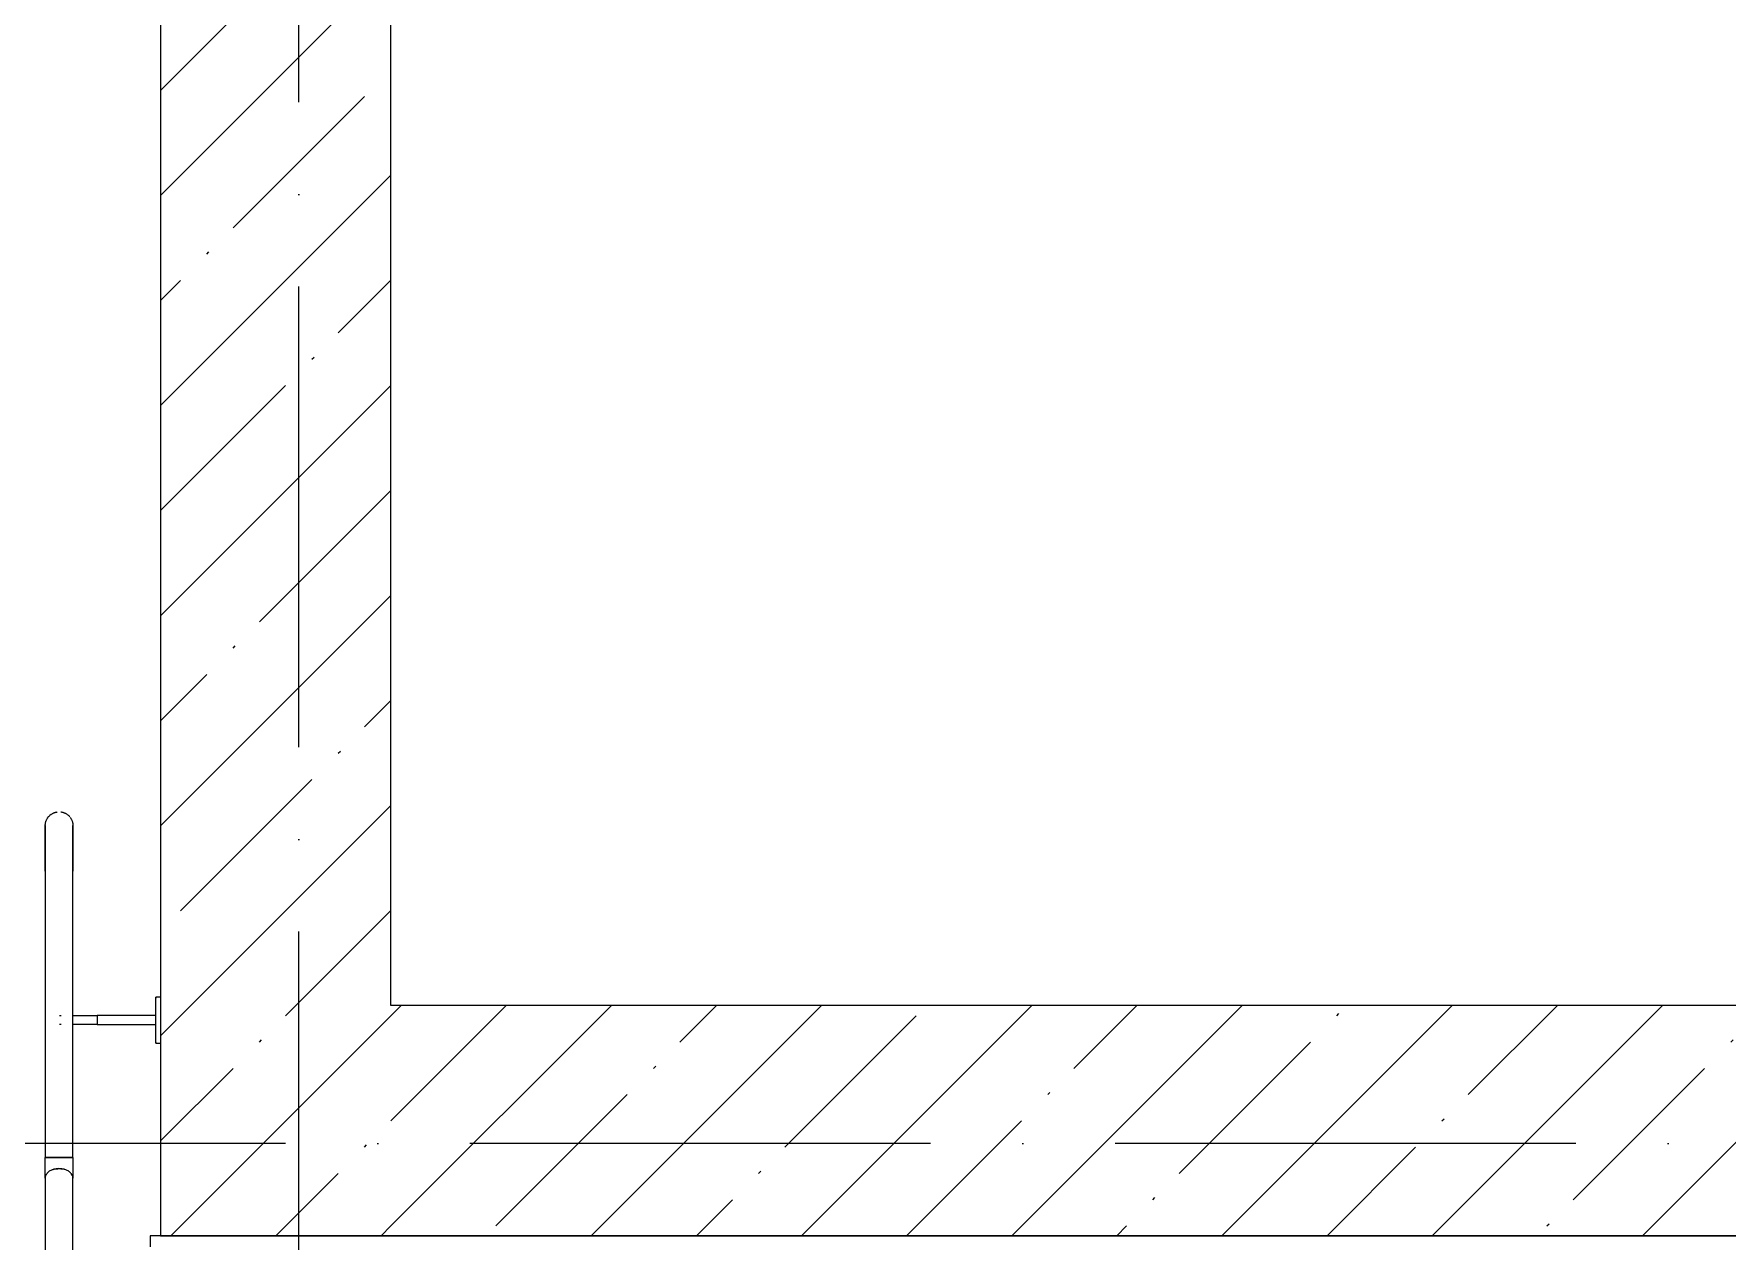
# Model space of a CAD drawing. Header units: millimetres. Extents: x -213536 to 1564669, y -45299 to 942238.
# Drawn here: x 516455 to 518292, y 428779 to 430090 of the extents above; entities that cross this region are included whole.
import ezdxf

# ---------------------------------------------------------------- set-up
doc = ezdxf.new("R2010")
doc.units = ezdxf.units.MM
doc.linetypes.add('50_200_ШТРИХ_1Т_ш5_п1_п1_', pattern=[700, 500, -100, 0, -100])
for name, color, linetype, lineweight in [('0-1', 7, 'Continuous', 5), ('0-2', 7, 'Continuous', 9), ('3) ЖБ 4м', 3, 'Continuous', 30), ('Ограждение', 7, 'Continuous', 9), ('Оси-2', 7, '50_200_ШТРИХ_1Т_ш5_п1_п1_', 9), ('Стены-1', 7, 'Continuous', 13), ('Штриховка разреза-1', 7, 'Continuous', 9)]:
    doc.layers.add(name, color=color, linetype=linetype, lineweight=lineweight)
doc.layers.get('0-2').off()
pattern_1 = [(45, (0, 0), (-114.04925, 114.04925), []), (45, (114.05, 0), (-114.04925, 114.04925), [201.612, -40.322, 3.353, -36.97])]

# ---------------------------------------------------------------- blocks, each defined once
blk = doc.blocks.new('Ось 3 этаж')
at = {"layer": 'Оси-2'}
for p, q in [((516742.1, 423014.8), (516742.1, 476626.8)), ((535630.4, 428885.4), (428373.3, 428885.4))]:
    blk.add_line(p, q, dxfattribs=at)
blk = doc.blocks.new('Ограждение 8 - Ограждение 2-32899986-АИ2_03_План отделки стен 3-го этажа _Часть 2_')
at = {"layer": 'Ограждение'}
for p, q in [((83425, 2126.7), (83425, 2126.1)), ((83425, 2126.1), (83425, 1816)), ((83455, 1816), (83455, 2126.1)), ((83550, 1989.9), (83545, 1989.9)), ((83545, 1989.9), (83545, 1989)), ((83545, 1989), (83545, 1989.9)), ((83550, 1989.9), (83545, 1989.9)), ((83545, 1989.9), (83545, 1989)), ((83545, 1939.9), (83545, 1989.9)), ((83545, 1970.1), (83481.4, 1970.1)), ((83545, 1970.1), (83481.4, 1970.1)), ((83481.4, 1960.1), (83545, 1960.1)), ((83481.4, 1960.1), (83545, 1960.1)), ((83545, 1940.7), (83545, 1939.9)), ((83545, 1939.9), (83545, 1940.7)), ((83545, 1940.7), (83545, 1939.9)), ((83545, 1939.9), (83550, 1939.9)), ((83545, 1939.9), (83550, 1939.9)), ((83440, 1816), (83425.5, 1816)), ((83455, 1816), (83440, 1816)), ((83425, 1795.9), (83425, 1664.3)), ((83455, 1664.3), (83455, 1795.9))]:
    blk.add_line(p, q, dxfattribs=at)
at = {"layer": 'Ограждение', "flags": 128}
for points in [[(83425, 2176.1), (83425, 2176.7), (83425, 2177.3), (83425.1, 2177.9), (83425.2, 2178.5), (83425.3, 2179.1), (83425.4, 2179.7), (83425.6, 2180.3), (83425.8, 2180.9), (83426, 2181.4), (83426.2, 2182), (83426.4, 2182.5), (83426.7, 2183.1), (83427, 2183.6), (83427.3, 2184.1), (83427.6, 2184.6), (83428, 2185.1), (83428.3, 2185.6), (83428.7, 2186), (83429.1, 2186.5), (83429.5, 2186.9), (83430, 2187.3), (83430.4, 2187.7), (83430.9, 2188.1), (83431.4, 2188.4), (83431.9, 2188.8), (83432.4, 2189.1), (83432.9, 2189.4), (83433.5, 2189.6), (83434, 2189.9), (83434.6, 2190.1), (83435.1, 2190.3), (83435.7, 2190.5), (83436.3, 2190.7), (83436.9, 2190.8), (83437.4, 2190.9), (83438, 2191)], [(83441.8, 2191), (83442.4, 2191), (83443, 2190.8), (83443.6, 2190.7), (83444.1, 2190.6), (83444.7, 2190.4), (83445.3, 2190.2), (83445.8, 2190), (83446.4, 2189.7), (83446.9, 2189.5), (83447.4, 2189.2), (83448, 2188.9), (83448.5, 2188.5), (83448.9, 2188.2), (83449.4, 2187.8), (83449.9, 2187.4), (83450.3, 2187), (83450.8, 2186.6), (83451.2, 2186.2), (83451.6, 2185.7)], [(83425, 2176.1), (83425, 2176.1), (83425, 2176), (83425, 2175.8), (83425, 2175.5), (83425, 2175.2), (83425, 2174.7), (83425, 2174.2), (83425, 2173.6), (83425, 2172.9), (83425, 2172.2), (83425, 2171.4), (83425, 2170.5), (83425, 2169.5), (83425, 2168.5), (83425, 2167.4), (83425, 2166.3), (83425, 2165), (83425, 2163.7), (83425, 2162.4), (83425, 2161), (83425, 2159.5), (83425, 2158), (83425, 2156.4), (83425, 2154.8), (83425, 2153.2), (83425, 2151.5), (83425, 2149.7), (83425, 2147.9), (83425, 2146.1), (83425, 2144.3), (83425, 2142.4), (83425, 2140.5), (83425, 2138.6), (83425, 2136.6), (83425, 2134.6), (83425, 2132.7), (83425, 2130.7), (83425, 2128.7), (83425, 2126.7)], [(83425, 2126.7), (83425, 2128.1), (83425, 2130.1), (83425, 2132.1), (83425, 2134.1), (83425, 2136.1), (83425, 2138), (83425, 2140), (83425, 2141.9), (83425, 2143.8), (83425, 2145.6), (83425, 2147.4), (83425, 2149.2), (83425, 2151), (83425, 2152.7), (83425, 2154.4), (83425, 2156), (83425, 2157.6), (83425, 2159.1), (83425, 2160.6), (83425, 2162), (83425, 2163.4), (83425, 2164.7), (83425, 2165.9), (83425, 2167.1), (83425, 2168.2), (83425, 2169.3), (83425, 2170.2), (83425, 2171.2), (83425, 2172), (83425, 2172.7), (83425, 2173.4), (83425, 2174), (83425, 2174.6), (83425, 2175), (83425, 2175.4), (83425, 2175.7), (83425, 2175.9), (83425, 2176.1), (83425, 2176.1), (83425, 2176.1)], [(83451.9, 2185.2), (83452.3, 2184.7), (83452.6, 2184.3), (83452.9, 2183.7), (83453.2, 2183.2), (83453.5, 2182.7), (83453.7, 2182.1), (83454, 2181.6), (83454.2, 2181), (83454.4, 2180.4), (83454.5, 2179.9), (83454.7, 2179.3), (83454.8, 2178.7), (83454.9, 2178.1), (83454.9, 2177.5), (83455, 2176.9), (83455, 2176.3), (83455, 2176.1)], [(83455, 2126.1), (83455, 2128.1), (83455, 2130.1), (83455, 2132.1), (83455, 2134.1), (83455, 2136.1), (83455, 2138), (83455, 2140), (83455, 2141.9), (83455, 2143.8), (83455, 2145.6), (83455, 2147.4), (83455, 2149.2), (83455, 2151), (83455, 2152.7), (83455, 2154.4), (83455, 2156), (83455, 2157.6), (83455, 2159.1), (83455, 2160.6), (83455, 2162), (83455, 2163.4), (83455, 2164.7), (83455, 2165.9), (83455, 2167.1), (83455, 2168.2), (83455, 2169.3), (83455, 2170.2), (83455, 2171.2), (83455, 2172), (83455, 2172.7), (83455, 2173.4), (83455, 2174), (83455, 2174.6), (83455, 2175), (83455, 2175.4), (83455, 2175.7), (83455, 2175.9), (83455, 2176.1), (83455, 2176.1), (83455, 2176.1)], [(83455, 2176.1), (83455, 2176.1), (83455, 2176), (83455, 2175.8), (83455, 2175.5), (83455, 2175.2), (83455, 2174.7), (83455, 2174.2), (83455, 2173.6), (83455, 2172.9), (83455, 2172.2), (83455, 2171.4), (83455, 2170.5), (83455, 2169.5), (83455, 2168.5), (83455, 2167.4), (83455, 2166.3), (83455, 2165), (83455, 2163.7), (83455, 2162.4), (83455, 2161), (83455, 2159.5), (83455, 2158), (83455, 2156.4), (83455, 2154.8), (83455, 2153.2), (83455, 2151.5), (83455, 2149.7), (83455, 2147.9), (83455, 2146.1), (83455, 2144.3), (83455, 2142.4), (83455, 2140.5), (83455, 2138.6), (83455, 2136.6), (83455, 2134.6), (83455, 2132.7), (83455, 2130.7), (83455, 2128.7), (83455, 2126.7)], [(83440.5, 1970.1), (83440.5, 1970.1), (83440.6, 1970.1), (83440.8, 1970.1), (83441, 1970.1), (83441.3, 1970.1), (83441.7, 1970.1), (83442.2, 1970.1)], [(83455.7, 1970.1), (83457, 1970.1), (83458.3, 1970.1), (83459.7, 1970.1), (83461.1, 1970.1), (83462.5, 1970.1), (83464, 1970.1), (83465.5, 1970.1), (83467, 1970.1), (83468.6, 1970.1), (83470.2, 1970.1), (83471.8, 1970.1), (83473.4, 1970.1), (83475, 1970.1), (83476.6, 1970.1), (83478.3, 1970.1), (83479.9, 1970.1), (83481.4, 1970.1)], [(83455.7, 1970.1), (83457, 1970.1), (83458.3, 1970.1), (83459.7, 1970.1), (83461.1, 1970.1), (83462.5, 1970.1), (83464, 1970.1), (83465.5, 1970.1), (83467, 1970.1), (83468.6, 1970.1), (83470.2, 1970.1), (83471.8, 1970.1), (83473.4, 1970.1), (83475, 1970.1), (83476.6, 1970.1), (83478.3, 1970.1), (83479.9, 1970.1), (83481.4, 1970.1)], [(83442.1, 1960.1), (83441.7, 1960.1), (83441.3, 1960.1), (83441, 1960.1), (83440.8, 1960.1), (83440.6, 1960.1), (83440.5, 1960.1), (83440.5, 1960.1)], [(83481.4, 1960.1), (83479.8, 1960.1), (83478.1, 1960.1), (83476.5, 1960.1), (83474.9, 1960.1), (83473.3, 1960.1), (83471.6, 1960.1), (83470.1, 1960.1), (83468.5, 1960.1), (83466.9, 1960.1), (83465.4, 1960.1), (83463.9, 1960.1), (83462.4, 1960.1), (83461, 1960.1), (83459.6, 1960.1), (83458.2, 1960.1), (83456.9, 1960.1), (83455.6, 1960.1)], [(83481.4, 1960.1), (83479.8, 1960.1), (83478.1, 1960.1), (83476.5, 1960.1), (83474.9, 1960.1), (83473.3, 1960.1), (83471.6, 1960.1), (83470.1, 1960.1), (83468.5, 1960.1), (83466.9, 1960.1), (83465.4, 1960.1), (83463.9, 1960.1), (83462.4, 1960.1), (83461, 1960.1), (83459.6, 1960.1), (83458.2, 1960.1), (83456.9, 1960.1), (83455.6, 1960.1)], [(83424.9, 1793.4), (83424.9, 1794.3), (83424.9, 1795.3), (83424.9, 1796.2), (83424.9, 1797.3), (83424.9, 1798.3), (83424.9, 1799.4), (83424.9, 1800.5), (83424.9, 1801.6), (83424.9, 1802.8), (83424.9, 1804), (83424.9, 1805.2), (83424.9, 1806.4), (83424.9, 1807.6), (83424.9, 1808.8), (83424.9, 1810.1), (83424.9, 1811.3), (83424.9, 1812.6), (83424.9, 1813.9), (83424.9, 1815.1), (83424.9, 1816)], [(83424.9, 1796.2), (83424.9, 1797.3), (83424.9, 1798.3), (83424.9, 1799.4), (83424.9, 1800.5), (83424.9, 1801.6), (83424.9, 1802.8), (83424.9, 1804), (83424.9, 1805.2), (83424.9, 1806.4), (83424.9, 1807.6), (83424.9, 1808.8), (83424.9, 1810.1), (83424.9, 1811.3), (83424.9, 1812.6), (83424.9, 1813.9), (83424.9, 1815.1), (83424.9, 1816)], [(83454.9, 1816), (83454.9, 1814.7), (83454.9, 1813.4), (83454.9, 1812.2), (83454.9, 1810.9), (83454.9, 1809.7), (83454.9, 1808.4), (83454.9, 1807.2), (83454.9, 1806), (83454.9, 1804.8), (83454.9, 1803.6), (83454.9, 1802.4), (83454.9, 1801.3), (83454.9, 1800.1), (83454.9, 1799), (83454.9, 1798), (83454.9, 1796.9), (83454.9, 1795.9), (83454.9, 1794.9), (83454.9, 1794), (83454.9, 1793.4)], [(83454.9, 1816), (83454.9, 1814.7), (83454.9, 1813.4), (83454.9, 1812.2), (83454.9, 1810.9), (83454.9, 1809.7), (83454.9, 1808.4), (83454.9, 1807.2), (83454.9, 1806), (83454.9, 1804.8), (83454.9, 1803.6), (83454.9, 1802.4), (83454.9, 1801.3), (83454.9, 1800.1), (83454.9, 1799), (83454.9, 1798)]]:
    blk.add_lwpolyline(points, dxfattribs=at)
at = {"layer": 'Ограждение'}
for centre, ratio, start_param, end_param in [((83439.9, 1816), 0.008993, 3.423664, 4.712389), ((83439.9, 1793.4), 0.701869, 2.356194, 2.604807), ((83439.9, 1793.4), 0.701869, 1.570796, 2.345731), ((83440, 1795.9), 0.5, 1.978517, 2.094395), ((83440, 1795.9), 0.5, 1.570796, 1.93635), ((83439.9, 1816), 0.008993, 4.712389, 6.021386), ((83439.9, 1793.4), 0.701869, 0.785398, 1.570796), ((83440, 1795.9), 0.5, 1.056663, 1.570796), ((83439.9, 1793.4), 0.701869, 0.523599, 0.772459), ((83439.9, 1793.4), 0.701869, 2.879793, 3.141593), ((83440, 1795.9), 0.5, 2.879793, 3.141593), ((83439.9, 1793.4), 0.701869, 2.617994, 2.858001), ((83439.9, 1793.4), 0.701869, 0.261799, 0.504741), ((83440, 1795.9), 0.5, 0, 0.261799)]:
    blk.add_ellipse(centre, major_axis=(15, 0), ratio=ratio, start_param=start_param, end_param=end_param, dxfattribs=at)
for points in [[(83481.4, 1970), (83481.4, 1970.1), (83481.4, 1970.1), (83481.4, 1970)], [(83481.4, 1970), (83481.4, 1970.1), (83481.4, 1970.1), (83481.4, 1969.5), (83481.4, 1968.4), (83481.5, 1966.8), (83481.5, 1965.7), (83481.5, 1965.1)], [(83481.5, 1965.1), (83481.5, 1964.5), (83481.5, 1963.3), (83481.4, 1961.8), (83481.4, 1960.7), (83481.4, 1960.2), (83481.4, 1960.1)]]:
    blk.add_open_spline(points, degree=3, dxfattribs=at)
blk = doc.blocks.new('0125-Р-ОО-Ш2-АР-о_23_10_2024_rvt-1-АИ2_03_План отделки стен 3-го этажа _Часть 2_')
at = {"layer": 'Штриховка разреза-1'}
h = blk.add_hatch(dxfattribs=at)
h.set_pattern_fill('FP_2', color=256, style=0, pattern_type=2)
h.set_pattern_definition(pattern_1)
h.paths.add_polyline_path([(86150, 3550), (86150, 7650), (85900, 7650), (85900, 3550), (86112, 3550)], flags=0)
h = blk.add_hatch(dxfattribs=at)
h.set_pattern_fill('FP_2', color=256, style=0, pattern_type=2)
h.set_pattern_definition(pattern_1)
h.paths.add_polyline_path([(91350, 3550), (91350, 3800), (86150, 3800), (86150, 3550), (91005, 3550)], flags=0)
at = {"layer": 'Стены-1'}
for p, q in [((85900, 7650), (85900, 3550)), ((86150, 3800), (86150, 6500)), ((87850, 3800), (86150, 3800)), ((85900, 3550), (86150, 3550)), ((86150, 3550), (91350, 3550))]:
    blk.add_line(p, q, dxfattribs=at)
at = {"layer": '0-2'}
blk.add_blockref('Ограждение 8 - Ограждение 2-32899986-АИ2_03_План отделки стен 3-го этажа _Часть 2_', (2350, 1819), dxfattribs=at)
blk = doc.blocks.new('3этНиз')
at = {"layer": 'Стены-1'}
for p, q in [((522042.1, 428785.4), (516581.1, 428785.4)), ((516581.1, 428785.4), (516581.1, 428773.4))]:
    blk.add_line(p, q, dxfattribs=at)
at = {"layer": '0-1'}
blk.add_blockref('0125-Р-ОО-Ш2-АР-о_23_10_2024_rvt-1-АИ2_03_План отделки стен 3-го этажа _Часть 2_', (430692.1, 425235.4), dxfattribs=at)

msp = doc.modelspace()

# ---------------------------------------------------------------- block references
at = {"color": 5, "lineweight": 30}
msp.add_blockref('Ось 3 этаж', (0, 0), dxfattribs=at)
at = {"layer": '3) ЖБ 4м'}
msp.add_blockref('3этНиз', (0, 0), dxfattribs=at)

doc.saveas('drawing.dxf')
